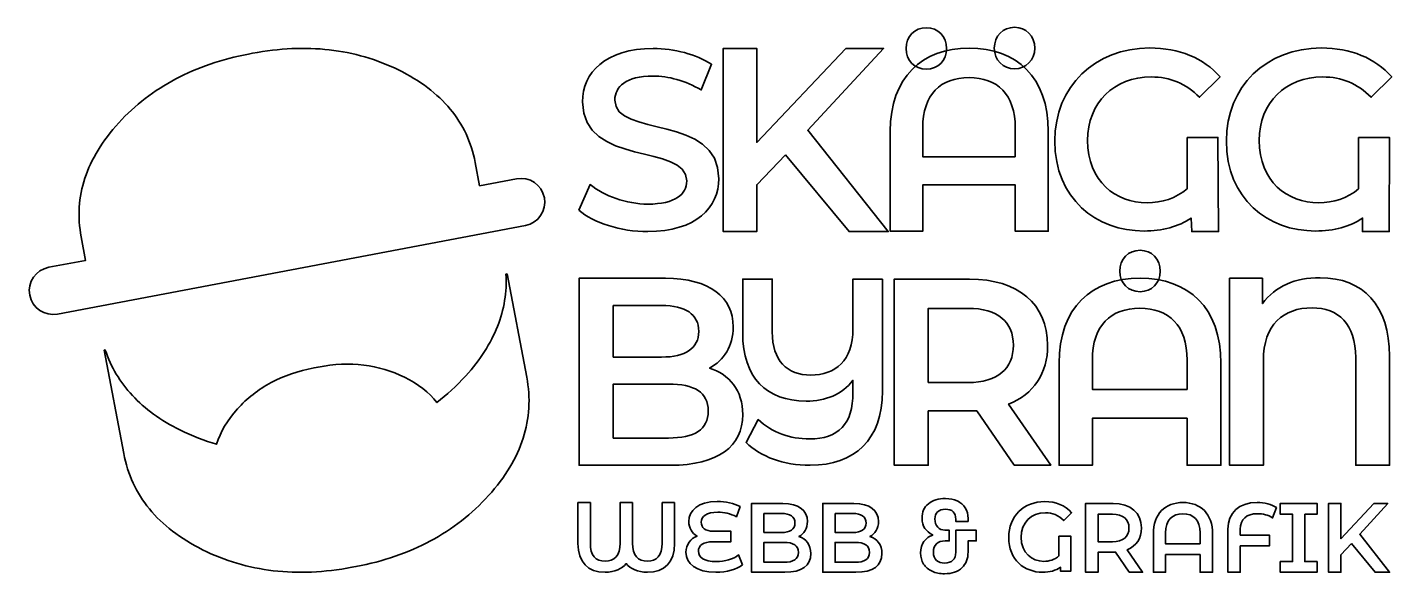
# Model space of a CAD drawing. Header units: inches. Extents: x 89.1 to 135.1, y -26.8 to -8.4.
import ezdxf

# ---------------------------------------------------------------- set-up
doc = ezdxf.new("R2010")
doc.units = ezdxf.units.IN
doc.header["$MEASUREMENT"] = 0
doc.layers.add('Lager 1', color=7, linetype='Continuous')

# ---------------------------------------------------------------- blocks, each defined once
blk = doc.blocks.new('block 2')
at = {"layer": 'Lager 1', "color": 250, "lineweight": 35, "true_color": 0x1c1c1b}
for points, knots in [([(105.595, -13.478), (105.595, -13.478), (104.35, -13.714), (104.35, -13.714), (104.35, -13.714), (104.2, -12.926), (104.2, -12.926), (104.072, -12.249), (103.789, -11.644), (103.359, -11.126), (102.931, -10.61), (102.343, -10.165), (101.613, -9.805), (100.884, -9.448), (100.1, -9.22), (99.283, -9.127), (98.466, -9.035), (97.594, -9.074), (96.691, -9.245), (96.691, -9.245), (96.559, -9.27), (96.559, -9.27), (95.656, -9.442), (94.83, -9.724), (94.104, -10.109), (93.377, -10.494), (92.731, -10.993), (92.184, -11.591), (91.636, -12.194), (91.251, -12.823), (91.041, -13.46), (90.831, -14.099), (90.789, -14.766), (90.917, -15.442), (90.917, -15.442), (91.067, -16.231), (91.067, -16.231), (91.067, -16.231), (89.821, -16.467), (89.821, -16.467), (89.385, -16.55), (89.099, -16.97), (89.182, -17.405), (89.264, -17.841), (89.684, -18.127), (90.12, -18.045), (90.12, -18.045), (105.894, -15.056), (105.894, -15.056), (106.33, -14.973), (106.616, -14.553), (106.533, -14.118), (106.451, -13.682), (106.031, -13.396), (105.595, -13.478)], [0, 0, 0, 0, 1, 1, 1, 2, 2, 2, 3, 3, 3, 4, 4, 4, 5, 5, 5, 6, 6, 6, 7, 7, 7, 8, 8, 8, 9, 9, 9, 10, 10, 10, 11, 11, 11, 12, 12, 12, 13, 13, 13, 14, 14, 14, 15, 15, 15, 16, 16, 16, 17, 17, 17, 18, 18, 18, 18]), ([(105.243, -16.694), (105.241, -16.694), (105.24, -16.696), (105.24, -16.698), (105.274, -17.297), (105.177, -17.89), (104.953, -18.459), (104.728, -19.028), (104.369, -19.59), (103.885, -20.129), (103.572, -20.471), (103.244, -20.774), (102.91, -21.029), (102.64, -20.686), (102.275, -20.4), (101.823, -20.178), (101.39, -19.962), (100.925, -19.823), (100.442, -19.765), (99.958, -19.708), (99.442, -19.73), (98.906, -19.831), (98.906, -19.831), (98.772, -19.857), (98.772, -19.857), (98.236, -19.958), (97.747, -20.127), (97.318, -20.357), (96.889, -20.587), (96.508, -20.887), (96.184, -21.247), (95.845, -21.618), (95.609, -22.018), (95.483, -22.436), (95.079, -22.321), (94.663, -22.159), (94.246, -21.955), (93.599, -21.631), (93.06, -21.239), (92.642, -20.792), (92.225, -20.344), (91.918, -19.828), (91.73, -19.258), (91.73, -19.256), (91.728, -19.255), (91.727, -19.255), (91.727, -19.255), (91.693, -19.262), (91.693, -19.262), (91.691, -19.262), (91.69, -19.264), (91.69, -19.266), (91.69, -19.266), (92.35, -22.749), (92.35, -22.749), (92.483, -23.452), (92.775, -24.081), (93.216, -24.62), (93.657, -25.157), (94.26, -25.62), (95.008, -25.996), (95.754, -26.368), (96.557, -26.606), (97.394, -26.704), (98.23, -26.802), (99.123, -26.763), (100.047, -26.588), (100.047, -26.588), (100.182, -26.563), (100.182, -26.563), (101.106, -26.388), (101.951, -26.097), (102.693, -25.7), (103.436, -25.302), (104.096, -24.787), (104.655, -24.168), (105.214, -23.545), (105.606, -22.893), (105.819, -22.232), (106.033, -21.569), (106.074, -20.876), (105.94, -20.174), (105.94, -20.174), (105.28, -16.691), (105.28, -16.691), (105.28, -16.689), (105.278, -16.687), (105.276, -16.688), (105.276, -16.688), (105.243, -16.694), (105.243, -16.694)], [0, 0, 0, 0, 1, 1, 1, 2, 2, 2, 3, 3, 3, 4, 4, 4, 5, 5, 5, 6, 6, 6, 7, 7, 7, 8, 8, 8, 9, 9, 9, 10, 10, 10, 11, 11, 11, 12, 12, 12, 13, 13, 13, 14, 14, 14, 15, 15, 15, 16, 16, 16, 17, 17, 17, 18, 18, 18, 19, 19, 19, 20, 20, 20, 21, 21, 21, 22, 22, 22, 23, 23, 23, 24, 24, 24, 25, 25, 25, 26, 26, 26, 27, 27, 27, 28, 28, 28, 29, 29, 29, 30, 30, 30, 30])]:
    blk.add_open_spline(points, degree=3, knots=knots, dxfattribs=at)
blk = doc.blocks.new('block 3')
at = {"layer": 'Lager 1', "color": 250, "lineweight": 35, "true_color": 0x1c1c1b}
blk.add_open_spline([(119.608, -26.722), (119.486, -26.666), (119.391, -26.585), (119.323, -26.479), (119.254, -26.373), (119.22, -26.248), (119.22, -26.105), (119.22, -25.95), (119.257, -25.822), (119.331, -25.719), (119.405, -25.617), (119.503, -25.545), (119.626, -25.505), (119.626, -25.505), (119.626, -25.49), (119.626, -25.49), (119.513, -25.433), (119.425, -25.361), (119.363, -25.274), (119.3, -25.187), (119.269, -25.075), (119.269, -24.94), (119.269, -24.725), (119.34, -24.559), (119.483, -24.443), (119.627, -24.326), (119.82, -24.268), (120.062, -24.268), (120.21, -24.268), (120.341, -24.296), (120.457, -24.351), (120.572, -24.408), (120.662, -24.486), (120.725, -24.587), (120.789, -24.689), (120.82, -24.806), (120.82, -24.94), (120.82, -24.94), (120.82, -25.04), (120.82, -25.04), (120.82, -25.04), (120.405, -25.04), (120.405, -25.04), (120.405, -25.04), (120.405, -24.972), (120.405, -24.972), (120.405, -24.743), (120.288, -24.629), (120.055, -24.629), (119.944, -24.629), (119.858, -24.658), (119.795, -24.716), (119.733, -24.775), (119.702, -24.855), (119.702, -24.957), (119.702, -25.074), (119.733, -25.167), (119.797, -25.235), (119.86, -25.302), (119.942, -25.336), (120.041, -25.336), (120.041, -25.336), (120.183, -25.336), (120.183, -25.336), (120.183, -25.336), (120.183, -25.698), (120.183, -25.698), (120.183, -25.698), (120.052, -25.698), (120.052, -25.698), (119.786, -25.698), (119.653, -25.826), (119.653, -26.084), (119.653, -26.203), (119.687, -26.293), (119.754, -26.354), (119.821, -26.414), (119.914, -26.445), (120.034, -26.445), (120.156, -26.445), (120.249, -26.413), (120.311, -26.35), (120.374, -26.287), (120.405, -26.197), (120.405, -26.08), (120.405, -26.08), (120.405, -25.336), (120.405, -25.336), (120.405, -25.336), (121.094, -25.336), (121.094, -25.336), (121.094, -25.336), (121.094, -25.698), (121.094, -25.698), (121.094, -25.698), (120.82, -25.698), (120.82, -25.698), (120.82, -25.698), (120.82, -26.069), (120.82, -26.069), (120.82, -26.296), (120.752, -26.475), (120.614, -26.607), (120.477, -26.74), (120.281, -26.806), (120.027, -26.806), (119.87, -26.806), (119.731, -26.778), (119.608, -26.722)], degree=3, knots=[0, 0, 0, 0, 1, 1, 1, 2, 2, 2, 3, 3, 3, 4, 4, 4, 5, 5, 5, 6, 6, 6, 7, 7, 7, 8, 8, 8, 9, 9, 9, 10, 10, 10, 11, 11, 11, 12, 12, 12, 13, 13, 13, 14, 14, 14, 15, 15, 15, 16, 16, 16, 17, 17, 17, 18, 18, 18, 19, 19, 19, 20, 20, 20, 21, 21, 21, 22, 22, 22, 23, 23, 23, 24, 24, 24, 25, 25, 25, 26, 26, 26, 27, 27, 27, 28, 28, 28, 29, 29, 29, 30, 30, 30, 31, 31, 31, 32, 32, 32, 33, 33, 33, 34, 34, 34, 35, 35, 35, 36, 36, 36, 36], dxfattribs=at)

msp = doc.modelspace()

# ---------------------------------------------------------------- linework, layer by layer
at = {"layer": 'Lager 1', "color": 250, "lineweight": 35, "true_color": 0x1c1c1b}
for points in [[(114.66, -12.674), (113.695, -13.68), (113.695, -15.26), (112.565, -15.26), (112.565, -9.081), (113.695, -9.081), (113.695, -12.25), (116.703, -9.081), (117.973, -9.081), (115.417, -11.844), (118.129, -15.26), (116.808, -15.26), (114.66, -12.674)], [(132.174, -24.797), (132.174, -26.396), (132.588, -26.396), (132.588, -26.757), (131.345, -26.757), (131.345, -26.396), (131.76, -26.396), (131.76, -24.797), (131.345, -24.797), (131.345, -24.436), (132.588, -24.436), (132.588, -24.797), (132.174, -24.797)], [(133.75, -25.786), (133.393, -26.163), (133.393, -26.757), (132.976, -26.757), (132.976, -24.436), (133.393, -24.436), (133.393, -25.626), (134.504, -24.436), (134.973, -24.436), (134.029, -25.474), (135.03, -26.757), (134.543, -26.757), (133.75, -25.786)]]:
    msp.add_lwpolyline(points, dxfattribs=at)
for points, knots in [([(118.73, -9.087), (118.73, -8.671), (119.026, -8.382), (119.413, -8.382), (119.801, -8.382), (120.097, -8.671), (120.097, -9.087), (120.097, -9.491), (119.801, -9.78), (119.413, -9.78), (119.026, -9.78), (118.73, -9.491), (118.73, -9.087)], [0, 0, 0, 0, 1, 1, 1, 2, 2, 2, 3, 3, 3, 4, 4, 4, 4]), ([(121.704, -9.072), (121.704, -8.656), (122, -8.367), (122.386, -8.367), (122.774, -8.367), (123.07, -8.656), (123.07, -9.072), (123.07, -9.476), (122.774, -9.766), (122.386, -9.766), (122, -9.766), (121.704, -9.476), (121.704, -9.072)], [0, 0, 0, 0, 1, 1, 1, 2, 2, 2, 3, 3, 3, 4, 4, 4, 4]), ([(107.695, -14.54), (107.695, -14.54), (108.075, -13.674), (108.075, -13.674), (108.548, -14.059), (109.3, -14.334), (110.026, -14.334), (110.946, -14.334), (111.335, -13.999), (111.335, -13.553), (111.335, -12.258), (107.822, -13.108), (107.822, -10.878), (107.822, -9.908), (108.582, -9.085), (110.203, -9.085), (110.913, -9.085), (111.656, -9.274), (112.171, -9.617), (112.171, -9.617), (111.825, -10.483), (111.825, -10.483), (111.293, -10.166), (110.71, -10.012), (110.195, -10.012), (109.283, -10.012), (108.911, -10.372), (108.911, -10.826), (108.911, -12.104), (112.416, -11.272), (112.416, -13.476), (112.416, -14.437), (111.647, -15.26), (110.026, -15.26), (109.105, -15.26), (108.185, -14.969), (107.695, -14.54)], [0, 0, 0, 0, 1, 1, 1, 2, 2, 2, 3, 3, 3, 4, 4, 4, 5, 5, 5, 6, 6, 6, 7, 7, 7, 8, 8, 8, 9, 9, 9, 10, 10, 10, 11, 11, 11, 12, 12, 12, 12]), ([(123.525, -11.875), (123.525, -11.875), (123.525, -15.251), (123.525, -15.251), (123.525, -15.251), (122.411, -15.251), (122.411, -15.251), (122.411, -15.251), (122.411, -13.685), (122.411, -13.685), (122.411, -13.685), (119.293, -13.685), (119.293, -13.685), (119.293, -13.685), (119.293, -15.251), (119.293, -15.251), (119.293, -15.251), (118.196, -15.251), (118.196, -15.251), (118.196, -15.251), (118.196, -11.875), (118.196, -11.875), (118.196, -10.049), (119.267, -9.074), (120.86, -9.074), (122.454, -9.074), (123.525, -10.049), (123.525, -11.875)], [0, 0, 0, 0, 1, 1, 1, 2, 2, 2, 3, 3, 3, 4, 4, 4, 5, 5, 5, 6, 6, 6, 7, 7, 7, 8, 8, 8, 9, 9, 9, 9]), ([(128.205, -12.085), (128.205, -12.085), (129.244, -12.085), (129.244, -12.085), (129.244, -12.085), (129.265, -15.26), (129.265, -15.26), (129.265, -15.26), (128.361, -15.26), (128.361, -15.26), (128.361, -15.26), (128.34, -14.804), (128.34, -14.804), (127.918, -15.096), (127.369, -15.242), (126.753, -15.242), (125.148, -15.242), (123.746, -14.161), (123.746, -12.197), (123.746, -10.361), (125.097, -9.066), (126.946, -9.066), (127.935, -9.066), (128.763, -9.401), (129.32, -10.044), (129.32, -10.044), (128.627, -10.73), (128.627, -10.73), (128.163, -10.258), (127.631, -10.044), (126.997, -10.044), (125.739, -10.044), (124.852, -10.91), (124.852, -12.188), (124.852, -13.569), (125.806, -14.29), (126.854, -14.29), (127.344, -14.29), (127.834, -14.135), (128.205, -13.818), (128.205, -13.818), (128.205, -12.085), (128.205, -12.085)], [0, 0, 0, 0, 1, 1, 1, 2, 2, 2, 3, 3, 3, 4, 4, 4, 5, 5, 5, 6, 6, 6, 7, 7, 7, 8, 8, 8, 9, 9, 9, 10, 10, 10, 11, 11, 11, 12, 12, 12, 13, 13, 13, 14, 14, 14, 14]), ([(133.99, -12.085), (133.99, -12.085), (135.029, -12.085), (135.029, -12.085), (135.029, -12.085), (135.02, -15.26), (135.02, -15.26), (135.02, -15.26), (134.116, -15.26), (134.116, -15.26), (134.116, -15.26), (134.125, -14.804), (134.125, -14.804), (133.702, -15.096), (133.154, -15.242), (132.537, -15.242), (130.932, -15.242), (129.53, -14.161), (129.53, -12.197), (129.53, -10.361), (130.882, -9.066), (132.731, -9.066), (133.72, -9.066), (134.547, -9.401), (135.105, -10.044), (135.105, -10.044), (134.412, -10.73), (134.412, -10.73), (133.948, -10.258), (133.415, -10.044), (132.782, -10.044), (131.524, -10.044), (130.637, -10.91), (130.637, -12.188), (130.637, -13.569), (131.591, -14.29), (132.639, -14.29), (133.128, -14.29), (133.618, -14.135), (133.99, -13.818), (133.99, -13.818), (133.99, -12.085), (133.99, -12.085)], [0, 0, 0, 0, 1, 1, 1, 2, 2, 2, 3, 3, 3, 4, 4, 4, 5, 5, 5, 6, 6, 6, 7, 7, 7, 8, 8, 8, 9, 9, 9, 10, 10, 10, 11, 11, 11, 12, 12, 12, 13, 13, 13, 14, 14, 14, 14]), ([(122.411, -12.737), (122.411, -12.737), (122.411, -11.771), (122.411, -11.771), (122.411, -10.614), (121.802, -10.066), (120.852, -10.066), (119.901, -10.066), (119.293, -10.614), (119.293, -11.771), (119.293, -11.771), (119.293, -12.737), (119.293, -12.737), (119.293, -12.737), (122.411, -12.737), (122.411, -12.737)], [0, 0, 0, 0, 1, 1, 1, 2, 2, 2, 3, 3, 3, 4, 4, 4, 5, 5, 5, 5]), ([(125.935, -16.597), (125.935, -16.181), (126.231, -15.892), (126.618, -15.892), (127.005, -15.892), (127.301, -16.181), (127.301, -16.597), (127.301, -17.001), (127.005, -17.29), (126.618, -17.29), (126.231, -17.29), (125.935, -17.001), (125.935, -16.597)], [0, 0, 0, 0, 1, 1, 1, 2, 2, 2, 3, 3, 3, 4, 4, 4, 4]), ([(113.222, -21.433), (113.222, -22.515), (112.387, -23.146), (110.791, -23.146), (110.791, -23.146), (107.703, -23.146), (107.703, -23.146), (107.703, -23.146), (107.703, -16.837), (107.703, -16.837), (107.703, -16.837), (110.613, -16.837), (110.613, -16.837), (112.103, -16.837), (112.902, -17.476), (112.902, -18.477), (112.902, -19.126), (112.583, -19.604), (112.103, -19.865), (112.769, -20.081), (113.222, -20.613), (113.222, -21.433)], [0, 0, 0, 0, 1, 1, 1, 2, 2, 2, 3, 3, 3, 4, 4, 4, 5, 5, 5, 6, 6, 6, 7, 7, 7, 7]), ([(117.936, -16.862), (117.936, -16.862), (117.936, -20.646), (117.936, -20.646), (117.936, -22.281), (116.992, -23.146), (115.498, -23.146), (114.578, -23.146), (113.835, -22.857), (113.336, -22.383), (113.336, -22.383), (113.743, -21.604), (113.743, -21.604), (114.218, -22.04), (114.801, -22.258), (115.483, -22.258), (116.441, -22.258), (116.939, -21.76), (116.939, -20.693), (116.939, -20.693), (116.939, -20.28), (116.939, -20.28), (116.563, -20.763), (116.019, -20.981), (115.36, -20.981), (114.011, -20.981), (113.222, -20.179), (113.222, -18.692), (113.222, -18.692), (113.222, -16.862), (113.222, -16.862), (113.222, -16.862), (114.218, -16.862), (114.218, -16.862), (114.218, -16.862), (114.218, -18.645), (114.218, -18.645), (114.218, -19.618), (114.716, -20.101), (115.514, -20.101), (116.349, -20.101), (116.939, -19.61), (116.939, -18.543), (116.939, -18.543), (116.939, -16.862), (116.939, -16.862), (116.939, -16.862), (117.936, -16.862), (117.936, -16.862)], [0, 0, 0, 0, 1, 1, 1, 2, 2, 2, 3, 3, 3, 4, 4, 4, 5, 5, 5, 6, 6, 6, 7, 7, 7, 8, 8, 8, 9, 9, 9, 10, 10, 10, 11, 11, 11, 12, 12, 12, 13, 13, 13, 14, 14, 14, 15, 15, 15, 16, 16, 16, 16]), ([(122.374, -23.143), (122.374, -23.143), (121.111, -21.304), (121.111, -21.304), (121.031, -21.313), (120.952, -21.313), (120.873, -21.313), (120.873, -21.313), (119.477, -21.313), (119.477, -21.313), (119.477, -21.313), (119.477, -23.143), (119.477, -23.143), (119.477, -23.143), (118.33, -23.143), (118.33, -23.143), (118.33, -23.143), (118.33, -16.864), (118.33, -16.864), (118.33, -16.864), (120.873, -16.864), (120.873, -16.864), (122.497, -16.864), (123.504, -17.707), (123.504, -19.097), (123.504, -20.048), (123.027, -20.748), (122.188, -21.08), (122.188, -21.08), (123.61, -23.143), (123.61, -23.143), (123.61, -23.143), (122.374, -23.143), (122.374, -23.143)], [0, 0, 0, 0, 1, 1, 1, 2, 2, 2, 3, 3, 3, 4, 4, 4, 5, 5, 5, 6, 6, 6, 7, 7, 7, 8, 8, 8, 9, 9, 9, 10, 10, 10, 11, 11, 11, 11]), ([(129.347, -19.704), (129.347, -19.704), (129.347, -23.143), (129.347, -23.143), (129.347, -23.143), (128.207, -23.143), (128.207, -23.143), (128.207, -23.143), (128.207, -21.559), (128.207, -21.559), (128.207, -21.559), (125.013, -21.559), (125.013, -21.559), (125.013, -21.559), (125.012, -23.143), (125.012, -23.143), (125.012, -23.143), (123.889, -23.143), (123.889, -23.143), (123.889, -23.143), (123.889, -19.704), (123.889, -19.704), (123.889, -17.833), (124.986, -16.834), (126.619, -16.834), (128.25, -16.834), (129.347, -17.833), (129.347, -19.704)], [0, 0, 0, 0, 1, 1, 1, 2, 2, 2, 3, 3, 3, 4, 4, 4, 5, 5, 5, 6, 6, 6, 7, 7, 7, 8, 8, 8, 9, 9, 9, 9]), ([(135.03, -19.464), (135.03, -19.464), (135.03, -23.143), (135.03, -23.143), (135.03, -23.143), (133.89, -23.143), (133.89, -23.143), (133.89, -23.143), (133.89, -19.509), (133.89, -19.509), (133.89, -18.378), (133.312, -17.834), (132.417, -17.834), (131.453, -17.834), (130.778, -18.396), (130.778, -19.625), (130.778, -19.625), (130.778, -23.143), (130.778, -23.143), (130.778, -23.143), (129.638, -23.143), (129.638, -23.143), (129.638, -23.143), (129.638, -16.836), (129.638, -16.836), (129.638, -16.836), (130.743, -16.836), (130.743, -16.836), (130.743, -16.836), (130.743, -17.692), (130.743, -17.692), (131.181, -17.095), (131.848, -16.819), (132.689, -16.819), (134.145, -16.819), (135.03, -17.754), (135.03, -19.464)], [0, 0, 0, 0, 1, 1, 1, 2, 2, 2, 3, 3, 3, 4, 4, 4, 5, 5, 5, 6, 6, 6, 7, 7, 7, 8, 8, 8, 9, 9, 9, 10, 10, 10, 11, 11, 11, 12, 12, 12, 12]), ([(108.856, -17.756), (108.856, -17.756), (108.856, -19.495), (108.856, -19.495), (108.856, -19.495), (110.489, -19.495), (110.489, -19.495), (111.287, -19.495), (111.74, -19.207), (111.74, -18.63), (111.74, -18.044), (111.287, -17.756), (110.489, -17.756), (110.489, -17.756), (108.856, -17.756), (108.856, -17.756)], [0, 0, 0, 0, 1, 1, 1, 2, 2, 2, 3, 3, 3, 4, 4, 4, 5, 5, 5, 5]), ([(120.819, -17.851), (120.819, -17.851), (119.477, -17.851), (119.477, -17.851), (119.477, -17.851), (119.477, -20.353), (119.477, -20.353), (119.477, -20.353), (120.819, -20.353), (120.819, -20.353), (121.826, -20.353), (122.347, -19.887), (122.347, -19.097), (122.347, -18.308), (121.826, -17.851), (120.819, -17.851)], [0, 0, 0, 0, 1, 1, 1, 2, 2, 2, 3, 3, 3, 4, 4, 4, 5, 5, 5, 5]), ([(128.207, -20.587), (128.207, -20.587), (128.207, -19.598), (128.207, -19.598), (128.207, -18.412), (127.584, -17.85), (126.61, -17.85), (125.636, -17.85), (125.013, -18.412), (125.013, -19.598), (125.013, -19.598), (125.013, -20.587), (125.013, -20.587), (125.013, -20.587), (128.207, -20.587), (128.207, -20.587)], [0, 0, 0, 0, 1, 1, 1, 2, 2, 2, 3, 3, 3, 4, 4, 4, 5, 5, 5, 5]), ([(112.059, -21.316), (112.059, -20.685), (111.589, -20.406), (110.72, -20.406), (110.72, -20.406), (108.856, -20.406), (108.856, -20.406), (108.856, -20.406), (108.856, -22.227), (108.856, -22.227), (108.856, -22.227), (110.72, -22.227), (110.72, -22.227), (111.589, -22.227), (112.059, -21.947), (112.059, -21.316)], [0, 0, 0, 0, 1, 1, 1, 2, 2, 2, 3, 3, 3, 4, 4, 4, 5, 5, 5, 5]), ([(113.217, -26.501), (113.015, -26.664), (112.682, -26.757), (112.315, -26.757), (111.651, -26.757), (111.307, -26.471), (111.307, -26.08), (111.307, -25.815), (111.464, -25.623), (111.686, -25.536), (111.509, -25.44), (111.404, -25.258), (111.404, -25.039), (111.404, -24.681), (111.712, -24.369), (112.363, -24.369), (112.649, -24.369), (112.931, -24.436), (113.131, -24.542), (113.131, -24.542), (113.012, -24.883), (113.012, -24.883), (112.81, -24.774), (112.598, -24.731), (112.379, -24.731), (112.001, -24.731), (111.824, -24.87), (111.824, -25.065), (111.824, -25.264), (111.962, -25.371), (112.228, -25.371), (112.228, -25.371), (112.823, -25.371), (112.823, -25.371), (112.823, -25.371), (112.823, -25.729), (112.823, -25.729), (112.823, -25.729), (112.206, -25.729), (112.206, -25.729), (111.911, -25.729), (111.728, -25.832), (111.728, -26.05), (111.728, -26.256), (111.914, -26.395), (112.334, -26.395), (112.617, -26.395), (112.9, -26.312), (113.082, -26.17), (113.082, -26.17), (113.217, -26.501), (113.217, -26.501)], [0, 0, 0, 0, 1, 1, 1, 2, 2, 2, 3, 3, 3, 4, 4, 4, 5, 5, 5, 6, 6, 6, 7, 7, 7, 8, 8, 8, 9, 9, 9, 10, 10, 10, 11, 11, 11, 12, 12, 12, 13, 13, 13, 14, 14, 14, 15, 15, 15, 16, 16, 16, 17, 17, 17, 17]), ([(123.886, -25.536), (123.886, -25.536), (124.281, -25.536), (124.281, -25.536), (124.281, -25.536), (124.281, -26.723), (124.281, -26.723), (124.281, -26.723), (123.937, -26.723), (123.937, -26.723), (123.937, -26.723), (123.937, -26.587), (123.937, -26.587), (123.776, -26.7), (123.568, -26.757), (123.334, -26.757), (122.724, -26.757), (122.19, -26.339), (122.19, -25.579), (122.19, -24.87), (122.704, -24.369), (123.407, -24.369), (123.783, -24.369), (124.097, -24.499), (124.31, -24.747), (124.31, -24.747), (124.046, -25.012), (124.046, -25.012), (123.87, -24.83), (123.668, -24.747), (123.427, -24.747), (122.948, -24.747), (122.611, -25.082), (122.611, -25.576), (122.611, -26.11), (122.974, -26.389), (123.372, -26.389), (123.558, -26.389), (123.745, -26.329), (123.886, -26.206), (123.886, -26.206), (123.886, -25.536), (123.886, -25.536)], [0, 0, 0, 0, 1, 1, 1, 2, 2, 2, 3, 3, 3, 4, 4, 4, 5, 5, 5, 6, 6, 6, 7, 7, 7, 8, 8, 8, 9, 9, 9, 10, 10, 10, 11, 11, 11, 12, 12, 12, 13, 13, 13, 14, 14, 14, 14]), ([(110.922, -24.403), (110.922, -24.403), (110.922, -25.785), (110.922, -25.785), (110.922, -26.425), (110.591, -26.757), (110.01, -26.757), (109.683, -26.757), (109.436, -26.64), (109.295, -26.465), (109.15, -26.64), (108.909, -26.757), (108.581, -26.757), (108.001, -26.757), (107.667, -26.425), (107.667, -25.785), (107.667, -25.785), (107.667, -24.403), (107.667, -24.403), (107.667, -24.403), (108.084, -24.403), (108.084, -24.403), (108.084, -24.403), (108.084, -25.772), (108.084, -25.772), (108.084, -26.203), (108.267, -26.378), (108.581, -26.378), (108.893, -26.378), (109.086, -26.203), (109.086, -25.772), (109.086, -25.772), (109.086, -24.403), (109.086, -24.403), (109.086, -24.403), (109.503, -24.403), (109.503, -24.403), (109.503, -24.403), (109.503, -25.772), (109.503, -25.772), (109.503, -26.203), (109.696, -26.378), (110.01, -26.378), (110.319, -26.378), (110.508, -26.203), (110.508, -25.772), (110.508, -25.772), (110.508, -24.403), (110.508, -24.403), (110.508, -24.403), (110.922, -24.403), (110.922, -24.403)], [0, 0, 0, 0, 1, 1, 1, 2, 2, 2, 3, 3, 3, 4, 4, 4, 5, 5, 5, 6, 6, 6, 7, 7, 7, 8, 8, 8, 9, 9, 9, 10, 10, 10, 11, 11, 11, 12, 12, 12, 13, 13, 13, 14, 14, 14, 15, 15, 15, 16, 16, 16, 17, 17, 17, 17]), ([(115.519, -26.127), (115.519, -26.525), (115.217, -26.757), (114.639, -26.757), (114.639, -26.757), (113.522, -26.757), (113.522, -26.757), (113.522, -26.757), (113.522, -24.436), (113.522, -24.436), (113.522, -24.436), (114.575, -24.436), (114.575, -24.436), (115.114, -24.436), (115.403, -24.672), (115.403, -25.04), (115.403, -25.278), (115.288, -25.454), (115.114, -25.55), (115.355, -25.629), (115.519, -25.825), (115.519, -26.127)], [0, 0, 0, 0, 1, 1, 1, 2, 2, 2, 3, 3, 3, 4, 4, 4, 5, 5, 5, 6, 6, 6, 7, 7, 7, 7]), ([(113.939, -24.774), (113.939, -24.774), (113.939, -25.414), (113.939, -25.414), (113.939, -25.414), (114.53, -25.414), (114.53, -25.414), (114.819, -25.414), (114.983, -25.308), (114.983, -25.096), (114.983, -24.88), (114.819, -24.774), (114.53, -24.774), (114.53, -24.774), (113.939, -24.774), (113.939, -24.774)], [0, 0, 0, 0, 1, 1, 1, 2, 2, 2, 3, 3, 3, 4, 4, 4, 5, 5, 5, 5]), ([(117.917, -26.127), (117.917, -26.525), (117.616, -26.757), (117.037, -26.757), (117.037, -26.757), (115.92, -26.757), (115.92, -26.757), (115.92, -26.757), (115.92, -24.436), (115.92, -24.436), (115.92, -24.436), (116.974, -24.436), (116.974, -24.436), (117.513, -24.436), (117.802, -24.672), (117.802, -25.04), (117.802, -25.278), (117.686, -25.454), (117.513, -25.55), (117.754, -25.629), (117.917, -25.825), (117.917, -26.127)], [0, 0, 0, 0, 1, 1, 1, 2, 2, 2, 3, 3, 3, 4, 4, 4, 5, 5, 5, 6, 6, 6, 7, 7, 7, 7]), ([(116.338, -24.774), (116.338, -24.774), (116.338, -25.414), (116.338, -25.414), (116.338, -25.414), (116.929, -25.414), (116.929, -25.414), (117.217, -25.414), (117.381, -25.308), (117.381, -25.096), (117.381, -24.88), (117.217, -24.774), (116.929, -24.774), (116.929, -24.774), (116.338, -24.774), (116.338, -24.774)], [0, 0, 0, 0, 1, 1, 1, 2, 2, 2, 3, 3, 3, 4, 4, 4, 5, 5, 5, 5]), ([(126.255, -26.757), (126.255, -26.757), (125.796, -26.077), (125.796, -26.077), (125.767, -26.081), (125.738, -26.081), (125.709, -26.081), (125.709, -26.081), (125.202, -26.081), (125.202, -26.081), (125.202, -26.081), (125.202, -26.757), (125.202, -26.757), (125.202, -26.757), (124.784, -26.757), (124.784, -26.757), (124.784, -26.757), (124.784, -24.436), (124.784, -24.436), (124.784, -24.436), (125.709, -24.436), (125.709, -24.436), (126.3, -24.436), (126.666, -24.748), (126.666, -25.261), (126.666, -25.613), (126.493, -25.872), (126.188, -25.994), (126.188, -25.994), (126.705, -26.757), (126.705, -26.757), (126.705, -26.757), (126.255, -26.757), (126.255, -26.757)], [0, 0, 0, 0, 1, 1, 1, 2, 2, 2, 3, 3, 3, 4, 4, 4, 5, 5, 5, 6, 6, 6, 7, 7, 7, 8, 8, 8, 9, 9, 9, 10, 10, 10, 11, 11, 11, 11]), ([(125.69, -24.801), (125.69, -24.801), (125.202, -24.801), (125.202, -24.801), (125.202, -24.801), (125.202, -25.726), (125.202, -25.726), (125.202, -25.726), (125.69, -25.726), (125.69, -25.726), (126.056, -25.726), (126.245, -25.553), (126.245, -25.261), (126.245, -24.97), (126.056, -24.801), (125.69, -24.801)], [0, 0, 0, 0, 1, 1, 1, 2, 2, 2, 3, 3, 3, 4, 4, 4, 5, 5, 5, 5]), ([(129.064, -25.47), (129.064, -25.47), (129.064, -26.757), (129.064, -26.757), (129.064, -26.757), (128.646, -26.757), (128.646, -26.757), (128.646, -26.757), (128.646, -26.16), (128.646, -26.16), (128.646, -26.16), (127.478, -26.16), (127.478, -26.16), (127.478, -26.16), (127.478, -26.757), (127.478, -26.757), (127.478, -26.757), (127.067, -26.757), (127.067, -26.757), (127.067, -26.757), (127.067, -25.47), (127.067, -25.47), (127.067, -24.774), (127.468, -24.403), (128.065, -24.403), (128.662, -24.403), (129.064, -24.774), (129.064, -25.47)], [0, 0, 0, 0, 1, 1, 1, 2, 2, 2, 3, 3, 3, 4, 4, 4, 5, 5, 5, 6, 6, 6, 7, 7, 7, 8, 8, 8, 9, 9, 9, 9]), ([(128.646, -25.799), (128.646, -25.799), (128.646, -25.431), (128.646, -25.431), (128.646, -24.99), (128.418, -24.781), (128.062, -24.781), (127.705, -24.781), (127.478, -24.99), (127.478, -25.431), (127.478, -25.431), (127.478, -25.799), (127.478, -25.799), (127.478, -25.799), (128.646, -25.799), (128.646, -25.799)], [0, 0, 0, 0, 1, 1, 1, 2, 2, 2, 3, 3, 3, 4, 4, 4, 5, 5, 5, 5]), ([(130, -25.305), (130, -25.305), (130, -25.504), (130, -25.504), (130, -25.504), (130.98, -25.504), (130.98, -25.504), (130.98, -25.504), (130.98, -25.868), (130.98, -25.868), (130.98, -25.868), (130, -25.868), (130, -25.868), (130, -25.868), (130, -26.757), (130, -26.757), (130, -26.757), (129.583, -26.757), (129.583, -26.757), (129.583, -26.757), (129.583, -25.305), (129.583, -25.305), (129.583, -24.741), (129.953, -24.403), (130.566, -24.403), (130.82, -24.403), (131.051, -24.459), (131.217, -24.572), (131.217, -24.572), (131.086, -24.923), (131.086, -24.923), (130.941, -24.821), (130.761, -24.781), (130.585, -24.781), (130.196, -24.781), (130, -24.963), (130, -25.305)], [0, 0, 0, 0, 1, 1, 1, 2, 2, 2, 3, 3, 3, 4, 4, 4, 5, 5, 5, 6, 6, 6, 7, 7, 7, 8, 8, 8, 9, 9, 9, 10, 10, 10, 11, 11, 11, 12, 12, 12, 12]), ([(115.098, -26.084), (115.098, -25.852), (114.928, -25.749), (114.613, -25.749), (114.613, -25.749), (113.939, -25.749), (113.939, -25.749), (113.939, -25.749), (113.939, -26.419), (113.939, -26.419), (113.939, -26.419), (114.613, -26.419), (114.613, -26.419), (114.928, -26.419), (115.098, -26.316), (115.098, -26.084)], [0, 0, 0, 0, 1, 1, 1, 2, 2, 2, 3, 3, 3, 4, 4, 4, 5, 5, 5, 5]), ([(117.497, -26.084), (117.497, -25.852), (117.327, -25.749), (117.012, -25.749), (117.012, -25.749), (116.338, -25.749), (116.338, -25.749), (116.338, -25.749), (116.338, -26.419), (116.338, -26.419), (116.338, -26.419), (117.012, -26.419), (117.012, -26.419), (117.327, -26.419), (117.497, -26.316), (117.497, -26.084)], [0, 0, 0, 0, 1, 1, 1, 2, 2, 2, 3, 3, 3, 4, 4, 4, 5, 5, 5, 5])]:
    msp.add_open_spline(points, degree=3, knots=knots, dxfattribs=at)

# ---------------------------------------------------------------- block references
at = {"layer": 'Lager 1'}
for name in ['block 2', 'block 3']:
    msp.add_blockref(name, (0, 0), dxfattribs=at)

doc.saveas('drawing.dxf')
